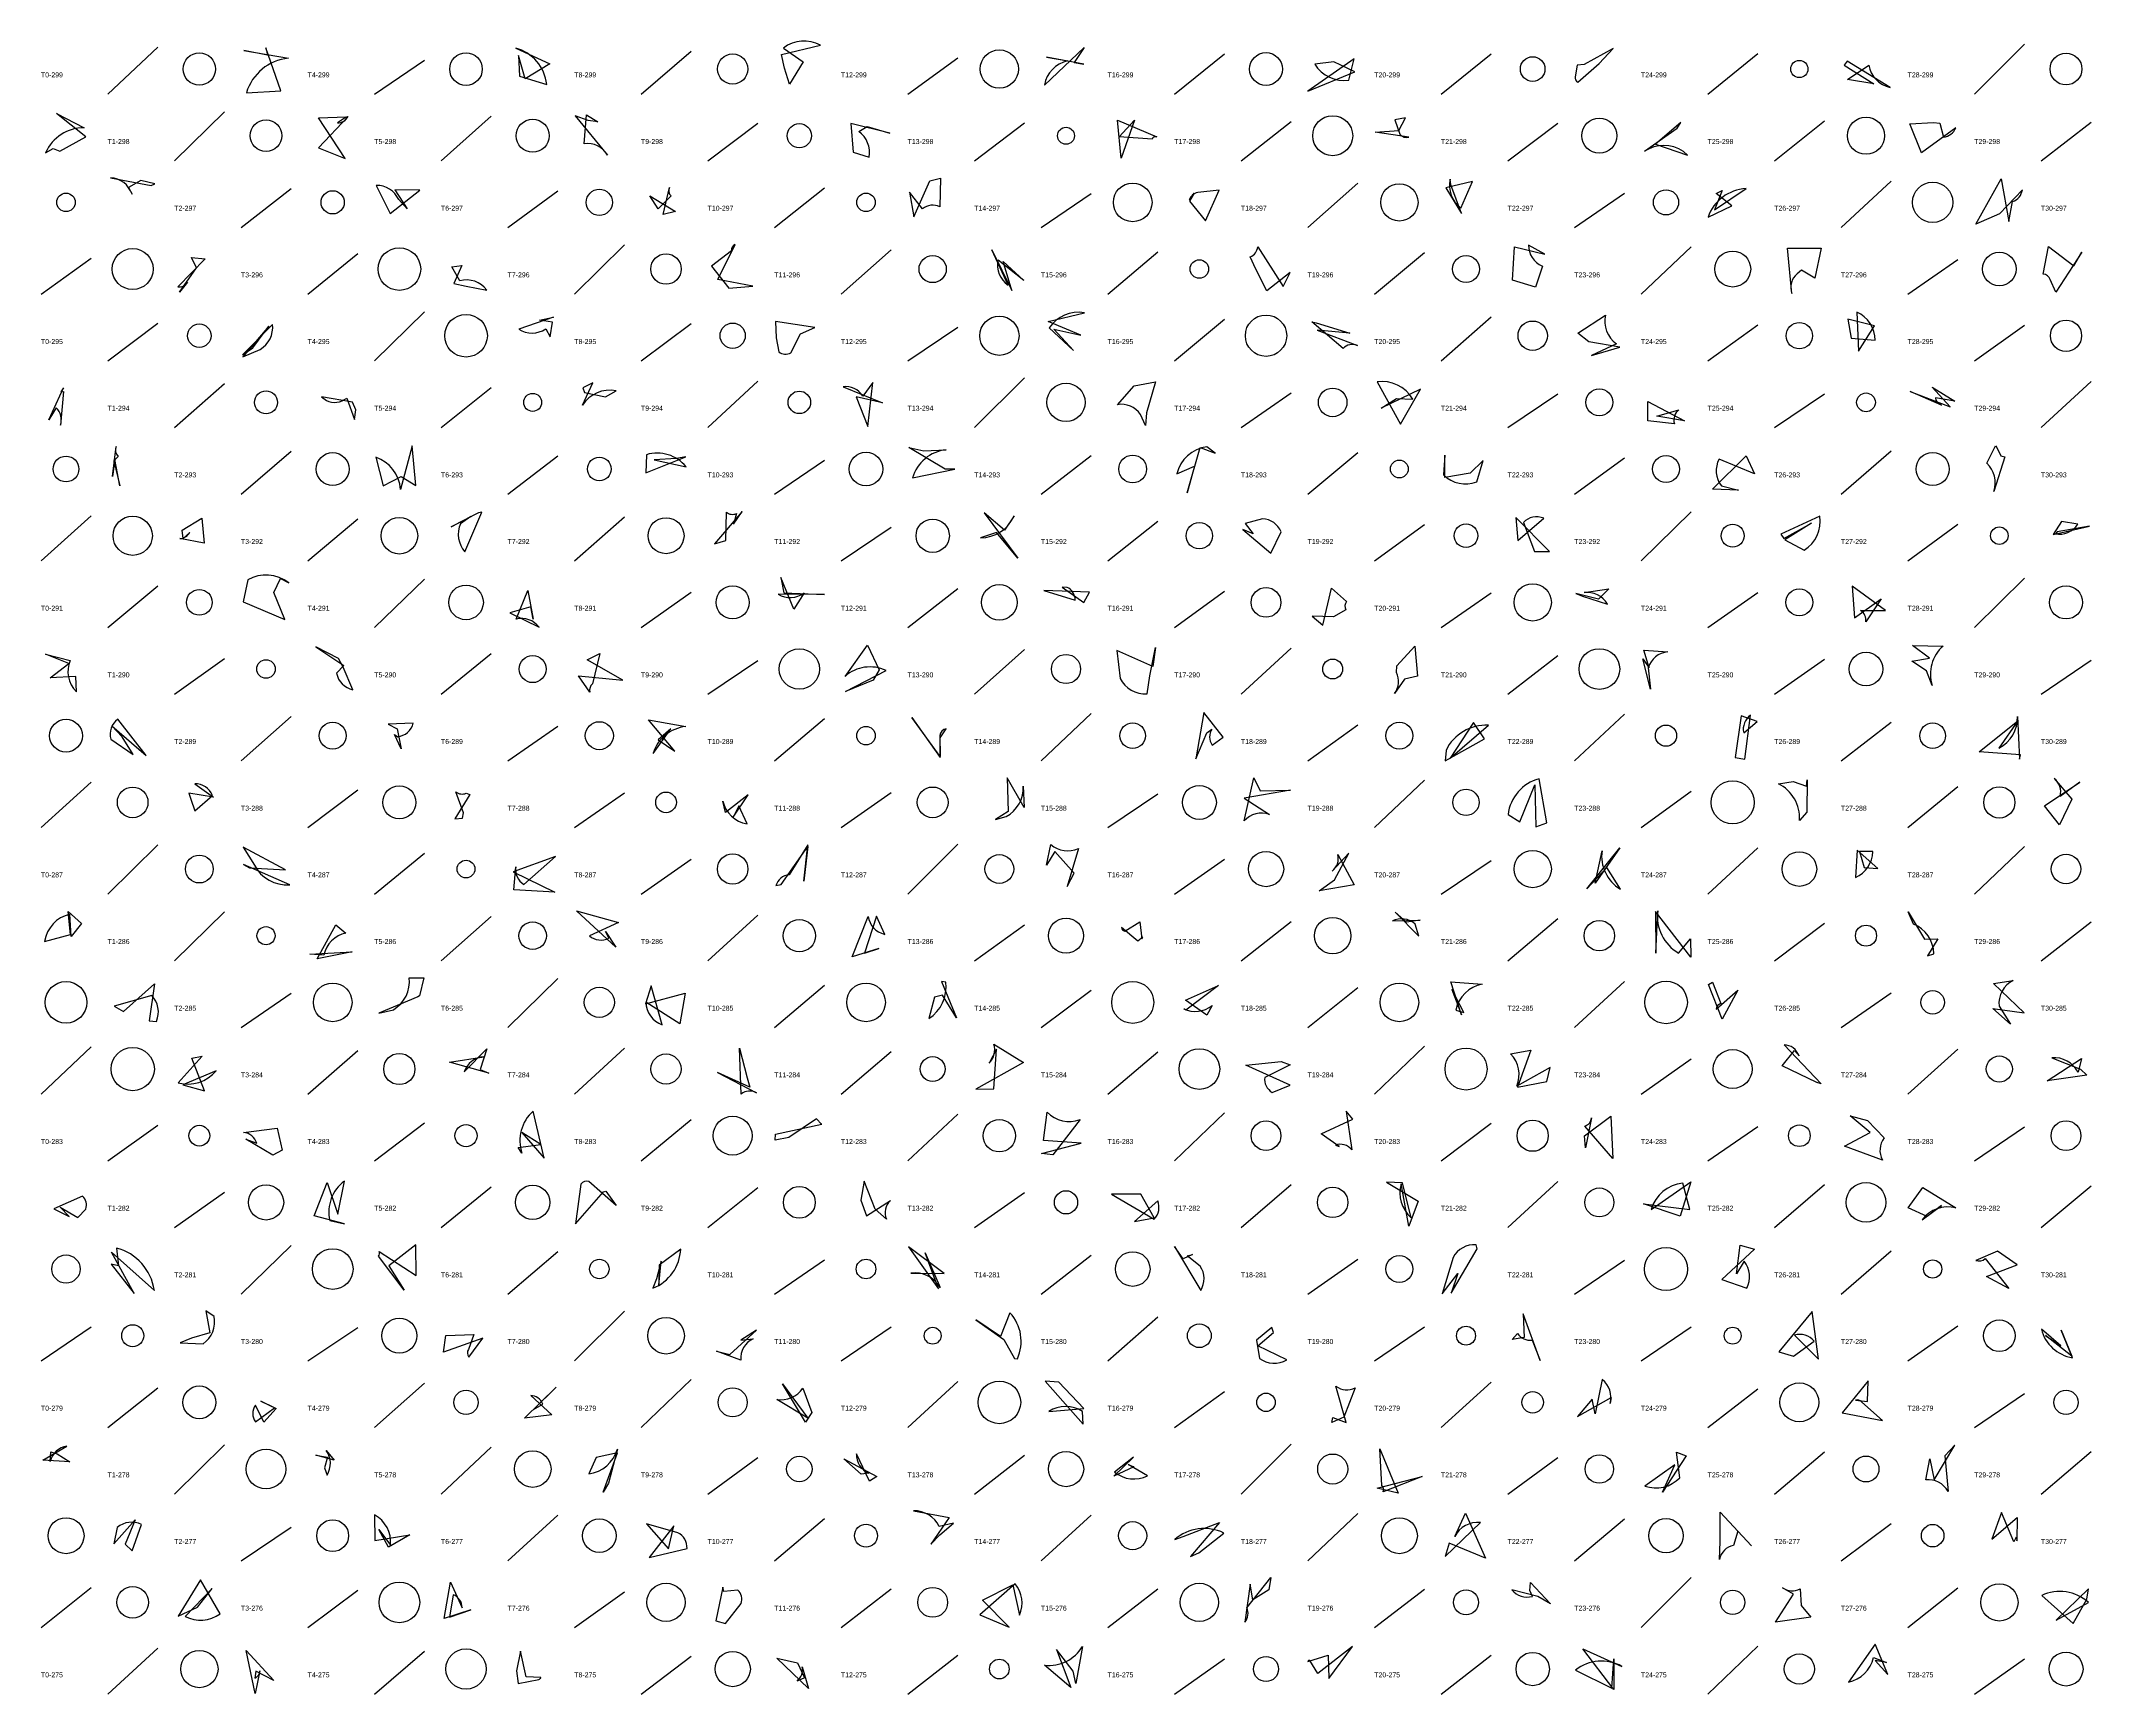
# Model space of a CAD drawing. Header units: millimetres. Extents: x -1 to 9990, y 0 to 15990.
# Drawn here: x 0 to 1230, y 11000 to 11992 of the extents above; entities that cross this region are included whole.
import ezdxf

# ---------------------------------------------------------------- set-up
doc = ezdxf.new("R2010")
doc.units = ezdxf.units.MM
doc.layers.add('TEXT', color=3, linetype='Continuous')
doc.layers.add('WALL', color=1, linetype='Continuous')

msp = doc.modelspace()

# ---------------------------------------------------------------- linework, layer by layer
for points in [[(135.8, 11983.4), (121.6, 11986.2), (148.4, 11981.5, 0.3), (123.2, 11960.8), (143.9, 11962), (134.9, 11987.7)], [(286.5, 11983.2), (287.1, 11970.8), (303.5, 11965.8, 0.3), (284.9, 11987.6), (305.3, 11978.2), (290.5, 11969.1)], [(446.1, 11975.5), (444.3, 11983.8), (467.6, 11989.3, 0.3), (445.5, 11987.6), (457.3, 11979.4), (449.1, 11966)], [(625.6, 11978), (603.3, 11982.1), (616, 11979.9, 0.3), (602, 11965.4), (625.9, 11988), (619.8, 11979)], [(788.2, 11973.4), (775.7, 11979.3), (764.2, 11978, 0.3), (784.7, 11968.4), (787.8, 11981.1), (760.1, 11961.8)], [(925.9, 11977.7), (921.7, 11977.4), (920.5, 11970.4, 0.3), (922, 11967.2), (934.9, 11978.4), (943.2, 11987.4)], [(1099.6, 11966.2), (1083.9, 11968.7), (1096.6, 11977.3, 0.3), (1109.4, 11964), (1083.7, 11979.7), (1081.9, 11977.3)], [(26.9, 11934.4), (9.2, 11948.3), (25.9, 11939.8, 0.3), (2.8, 11924.8), (7.2, 11927.3), (11.3, 11925.8)], [(166.5, 11945.8), (183.2, 11946.3), (177.8, 11942.7, 0.3), (184.3, 11946.6), (166.4, 11927.7), (182.5, 11921.4)], [(328.2, 11944.2), (320.4, 11947), (339.8, 11923.4, 0.3), (326, 11930.2), (327.2, 11947.5), (334.1, 11943.3)], [(648, 11921.5), (645.8, 11944.4), (669.4, 11934.4, 0.3), (666.6, 11933), (646.9, 11934.3), (656, 11944.4)], [(818.7, 11945.8), (812.2, 11944.6), (815.3, 11935.9, 0.3), (820.6, 11934.1), (800.5, 11937.2), (814.6, 11938.2)], [(485.9, 11942.3), (487.2, 11925.2), (496.8, 11922.2, 0.3), (490.6, 11937.5), (495.6, 11940.5), (509.3, 11936.5)], [(968.6, 11929.9), (987.8, 11923.4), (985.4, 11925.6, 0.3), (962.1, 11925.7), (981.6, 11939.6), (983.8, 11943)], [(1135.4, 11942.9), (1139.2, 11942.5), (1141.4, 11934.2, 0.3), (1148.8, 11939.8), (1128.3, 11924.7), (1121.2, 11942.1)], [(59.8, 11908.2), (52.4, 11904), (54.6, 11900, 0.3), (41.7, 11909.8), (66.1, 11905.2), (68.3, 11906.1)], [(533.2, 11907.9), (539.6, 11909.6), (539.3, 11892.3, 0.3), (528.9, 11891.1), (521, 11901.1), (523.7, 11886.4)], [(852.2, 11888.4), (845.9, 11905.6), (845.5, 11909, 0.3), (851.9, 11891.6), (858.8, 11907.6), (842.9, 11903.7)], [(1176, 11909.1), (1180.6, 11883.5), (1182.9, 11895.5, 0.3), (1188.8, 11902.6), (1175.1, 11888.1), (1160.9, 11881.9)], [(212.3, 11902.5), (219.6, 11891.2), (214.6, 11896.7, 0.3), (201.1, 11905.2), (209.5, 11888.4), (227.2, 11902.3)], [(380.7, 11889.6), (373.3, 11887.7), (377, 11904, 0.3), (378, 11898.9), (370.2, 11891.2), (365.3, 11899)], [(698.7, 11884), (706.8, 11902.3), (694, 11900.9, 0.3), (689.1, 11896.5), (691.9, 11900.5), (689.1, 11895.8)], [(1008.6, 11902.2), (1004.1, 11890.6), (1023, 11903.3, 0.3), (1000.2, 11886.2), (1014.4, 11892.9), (1005.1, 11900.3)], [(427.1, 11844.7), (406, 11848.8), (416.4, 11869.8, 0.3), (414.3, 11866), (402.3, 11856.7), (412.6, 11843.5)], [(90.2, 11861.9), (98.4, 11861.2), (82, 11844.3, 0.3), (87.9, 11847.1), (83, 11841.2), (93.2, 11855.8)], [(577.3, 11859.6), (589.7, 11848.2), (574.2, 11860.4, 0.3), (580.3, 11845.3), (570.4, 11866.5), (582.5, 11842.1)], [(735.5, 11841.9), (728.8, 11855), (725.5, 11862.3, 0.3), (730, 11868.3), (745.2, 11844.5), (749.4, 11853)], [(884, 11868.4), (902.2, 11864), (892.5, 11869.4, 0.3), (900.8, 11856.8), (896.7, 11844.1), (882.9, 11848.4)], [(1064.3, 11849.5), (1056.3, 11854.3), (1053.6, 11852.2, 0.3), (1050.5, 11840.4), (1047.9, 11867.6), (1068.1, 11867.6)], [(1224.4, 11865.2), (1208.9, 11841.1), (1205.5, 11848.7, 0.3), (1201.3, 11852), (1204.4, 11868.5), (1219.6, 11856.9)], [(247.6, 11846.3), (255.1, 11844.7), (267.5, 11842.4, 0.3), (251.3, 11848), (246.5, 11856.4), (252.4, 11857.1)], [(136.7, 11820.8), (121, 11802.4), (131.5, 11806.8, 0.3), (138.9, 11821.8), (120.8, 11803.6), (127, 11807.7)], [(299, 11824.3), (307.4, 11826.2), (286.6, 11818.9, 0.3), (302.8, 11819.1), (305.5, 11814.4), (306.8, 11823.2)], [(440.6, 11823.5), (441.1, 11813.7), (442.6, 11805.3, 0.3), (449.9, 11804.7), (455.7, 11816.2), (464.2, 11819.9)], [(623.8, 11815.3), (604.2, 11823.6), (626, 11828.7, 0.3), (605, 11819.7), (619.5, 11806.1), (607.6, 11819)], [(785.3, 11816.6), (765.7, 11818.4), (789.9, 11809.2, 0.3), (781.2, 11807.4), (762.5, 11823.3), (765.1, 11822.8)], [(928.6, 11811.3), (922, 11816.6), (938.6, 11827.4, 0.3), (945.3, 11810.2), (930.2, 11803.2), (947.2, 11808.2)], [(1084, 11825), (1086, 11813.6), (1100.5, 11812.3, 0.3), (1089.4, 11829.1), (1090.5, 11805.8), (1100.1, 11821)], [(11.8, 11781.3), (13.5, 11781.5), (11.6, 11761.4, 0.3), (9.2, 11771.8), (4.6, 11764.6), (13.4, 11783.7)], [(326, 11781), (338.7, 11778.4), (345, 11782, 0.3), (324.9, 11773.4), (331, 11786.7), (325, 11783.7)], [(496, 11760.6), (499, 11786.9), (493, 11778.8, 0.3), (481.2, 11784.4), (504.9, 11774.7), (489, 11778.4)], [(663.3, 11768.8), (662.6, 11761.1), (659.7, 11767.8, 0.3), (645.8, 11773.6), (655.9, 11785), (668.7, 11787.3)], [(804.1, 11771.5), (813.3, 11777.4), (823, 11777, 0.3), (801.6, 11787.4), (815.7, 11762), (827.6, 11782.9)], [(1134.7, 11784.1), (1148.2, 11775.7), (1136.6, 11777.8, 0.3), (1140.3, 11773.4), (1121.4, 11781.6), (1145.4, 11772.3)], [(186.8, 11775.1), (168.2, 11778.3), (171.2, 11776.2, 0.3), (183.5, 11777.6), (188, 11764.7), (188.9, 11770.6)], [(986.1, 11764), (969.4, 11766.7), (982.7, 11770.6, 0.3), (980, 11762.2), (964.1, 11764), (964.1, 11775.5)], [(44.3, 11740.7), (42.9, 11730.6), (45, 11748.5, 0.3), (46.3, 11742.6), (43.6, 11740), (47.2, 11724.9)], [(224.8, 11725.1), (222.7, 11749), (215.7, 11722.8, 0.3), (200.8, 11742.1), (205.3, 11725), (216.1, 11730.5)], [(520.7, 11748), (529.7, 11745.9), (543, 11746.6, 0.3), (522.9, 11729.7), (548.3, 11734.9), (542.4, 11735)], [(695.4, 11747.9), (704.5, 11744.5), (699.4, 11748.4, 0.3), (681.4, 11732.1), (692.1, 11736.7), (687.7, 11720.7)], [(1175.9, 11743), (1178.2, 11742.3), (1171.6, 11721.6, 0.3), (1167.4, 11738.5), (1172.7, 11748.9), (1173.5, 11747.9)], [(381.2, 11741.4), (367.9, 11740.5), (387.1, 11736.4, 0.3), (363.3, 11743.6), (362.8, 11732.8), (386.9, 11742.3)], [(842.3, 11729.9), (842.2, 11743.4), (841.5, 11731.6, 0.3), (861.4, 11727.3), (865.2, 11740.1), (857.5, 11732.5)], [(1023.1, 11743), (1028.1, 11732.1), (1006.9, 11741, 0.3), (1008.2, 11724.9), (1018.4, 11722.3), (1002.9, 11722.9)], [(96.4, 11705.5), (97.9, 11690.5), (83.2, 11693.3, 0.3), (89.2, 11697), (85.2, 11693.3), (84.6, 11698.4)], [(246.1, 11700.3), (257.9, 11706.6), (251.7, 11702.2, 0.3), (254.4, 11685.4), (264.5, 11709.2), (262.5, 11708.7)], [(404.1, 11690.1), (410.9, 11692.1), (411.2, 11709.2, 0.3), (417.3, 11708.3), (415.4, 11701.9), (420.6, 11709.5)], [(586, 11681.5), (573.2, 11696.9), (563.6, 11693.8, 0.3), (583.9, 11706.9), (578, 11698.3), (565.8, 11708.8)], [(721.1, 11698.7), (737.9, 11684.5), (744, 11697.3, 0.3), (732.9, 11705.1), (722.4, 11702.4), (727.2, 11696.2)], [(884.9, 11706), (886, 11692.2), (901.6, 11705.5, 0.3), (889.4, 11703), (896, 11685.6), (905, 11685.6)], [(1062.2, 11702.6), (1046.3, 11692.5), (1057.9, 11686.3, 0.3), (1067.3, 11706.8), (1043.9, 11696), (1045.6, 11693.3)], [(1229.1, 11700.8), (1209.7, 11697.4), (1208.6, 11696.1, 0.3), (1222, 11701.9), (1212.3, 11703.6), (1207.2, 11695.7)], [(139.6, 11661), (143.7, 11669.4), (148.6, 11666.7, 0.3), (124, 11668.5), (121.3, 11655.4), (146.2, 11644.8)], [(293.9, 11652.4), (281.2, 11648.8), (298.8, 11640.1, 0.3), (285.2, 11645), (292, 11662.2), (295.2, 11645)], [(445.6, 11660.8), (470, 11659.7), (442.2, 11659.9, 0.3), (457.9, 11660.7), (451.6, 11650.9), (443.9, 11670)], [(629.1, 11661.2), (601.6, 11662.1), (620.5, 11656.4, 0.3), (615.6, 11664), (612.7, 11664.2), (625.7, 11654.9)], [(769, 11641.4), (774.2, 11663.6), (783.3, 11655.5, 0.3), (782.9, 11650.5), (775.5, 11646.4), (762.6, 11646.7)], [(920.9, 11660.3), (924.9, 11658.8), (939.9, 11653.9, 0.3), (925.8, 11660.9), (940.7, 11663.1), (934.5, 11656.9)], [(1088.1, 11645.8), (1104, 11657.2), (1094.9, 11643.3, 0.3), (1091.7, 11650.1), (1106.7, 11650.2), (1086.6, 11664.7)], [(16.6, 11618.3), (2.7, 11623.9), (17.4, 11620.2, 0.3), (21.2, 11601.4), (20.8, 11610.5), (5.4, 11609.7)], [(164.8, 11628.3), (181.7, 11617.1), (177.3, 11612.5, 0.3), (187.1, 11602.6), (181.3, 11616.1), (178.5, 11621.3)], [(327.7, 11620.6), (335.2, 11624.4), (330.9, 11606.2, 0.3), (329.4, 11601.2), (322.4, 11611), (349.1, 11608.4)], [(499.3, 11608.4), (482.6, 11601.6), (507, 11614.1, 0.3), (482.4, 11610.6), (495.8, 11629.4), (502.8, 11614.5)], [(667, 11616.6), (645.4, 11626.1), (647.4, 11609.4, 0.3), (663.7, 11600.2), (665.3, 11610.9), (668.7, 11627.9)], [(825.9, 11610.7), (818, 11608.9), (812.1, 11600.4, 0.3), (813.2, 11612.9), (813.5, 11616.9), (824.3, 11628.8)], [(964.8, 11615.8), (961.6, 11626.4), (976, 11625.3, 0.3), (964.3, 11615.8), (965.6, 11603), (961, 11621.1)], [(1133.1, 11621.6), (1122.9, 11629.1), (1141.3, 11628.8, 0.3), (1134.7, 11605.2), (1131.3, 11613.9), (1122.5, 11619.7)], [(692.8, 11561.1), (699.5, 11576.8), (702.5, 11579, 0.3), (702.7, 11569.4), (709.2, 11574.1), (697.6, 11589)], [(1016.4, 11562), (1022.2, 11560.9), (1025.7, 11587.3, 0.3), (1021.6, 11576.7), (1029.6, 11583.5), (1020, 11586.9)], [(42.4, 11581), (63, 11563.2), (46, 11584.9, 0.3), (41.8, 11572.9), (55.2, 11563.7), (48.7, 11574.4)], [(216, 11567.2), (212, 11575.7), (214, 11574.3, 0.3), (223.4, 11582.5), (208.2, 11581.9), (213.7, 11579.1)], [(380.2, 11565.8), (364.5, 11584.6), (386.8, 11580.5, 0.3), (367.3, 11564.4), (377.8, 11579.1), (370.3, 11572.5)], [(539.5, 11562), (539.4, 11573.7), (543.1, 11579.2, 0.3), (539.2, 11575.2), (539.4, 11562.5), (522.4, 11585.9)], [(859.4, 11583), (845.4, 11561.5), (868.4, 11581.3, 0.3), (843, 11566.2), (842.5, 11560), (866.1, 11573.2)], [(1162.8, 11565.3), (1186.1, 11584), (1174.7, 11567.6, 0.3), (1185.8, 11586.5), (1187.1, 11560.9), (1187.6, 11563.6)], [(580.3, 11529.6), (572.6, 11524.8), (579, 11526.5, 0.3), (589.3, 11544.8), (589.8, 11532), (579.7, 11549.8)], [(89.9, 11537), (92.2, 11530), (102.8, 11539.2, 0.3), (92.3, 11546.2), (103.5, 11538.2), (88.7, 11540.5)], [(252.9, 11525.5), (253.4, 11528.7), (248.9, 11541.4, 0.3), (255, 11540.5), (257.3, 11539.8), (248.2, 11525.2)], [(424.3, 11539.6), (410.6, 11529), (409, 11535.8, 0.3), (423.6, 11522.1), (418.6, 11533), (415.2, 11526.2)], [(749.7, 11542.4), (721.8, 11537.6), (737.1, 11527.8, 0.3), (721.9, 11523.9), (727.6, 11549.7), (731.5, 11541.9)], [(896.9, 11520.4), (903.5, 11522.7), (898.8, 11549.2, 0.3), (880.2, 11527.7), (887.2, 11523.4), (896.2, 11545.6)], [(1059.7, 11548.6), (1059.4, 11529.2), (1055.1, 11524.2, 0.3), (1042.4, 11546.2), (1051.2, 11547.6), (1059.2, 11544.8)], [(1202, 11532.9), (1223.3, 11547.1), (1211.5, 11538.6, 0.3), (1207.9, 11549.4), (1218.5, 11537), (1211, 11521.5)], [(146.7, 11494.6), (121.2, 11508.1), (128, 11497.4, 0.3), (149.2, 11485.6), (121.5, 11497.7), (125, 11495.8)], [(308.2, 11481.2), (283.6, 11482.6), (284.9, 11496.3, 0.3), (289.7, 11485.8), (308.6, 11502.6), (283.3, 11493.4)], [(457.6, 11487.8), (460, 11509.6), (448.8, 11491.5, 0.3), (440.9, 11485.1), (444, 11485.7), (460.1, 11508.5)], [(608.2, 11505.6), (603.2, 11497.3), (605.9, 11509.7, 0.3), (622.4, 11507.4), (615.7, 11484.5), (619.8, 11492.5)], [(776, 11488.5), (784.7, 11504.6), (774.6, 11493.7, 0.3), (778.1, 11503.7), (787.8, 11485.5), (766.9, 11482)], [(947.2, 11507.8), (932.5, 11486.5), (936.6, 11506, 0.3), (947.6, 11483), (939.5, 11496), (927.5, 11483.1)], [(1102, 11495.4), (1089.7, 11506.3), (1088.6, 11490, 0.3), (1099.1, 11505.5), (1091, 11505.5), (1093.8, 11496)], [(24.2, 11462.4), (18.1, 11454.6), (17.3, 11467.9, 0.3), (2.1, 11451.6), (17.6, 11455.7), (16.3, 11469.5)], [(321.3, 11469.9), (346.4, 11462.9), (329.1, 11454.9, 0.3), (340.7, 11453.5), (338.7, 11457.6), (344.9, 11448.1)], [(502.6, 11447.4), (486.6, 11442.3), (496.2, 11466.6, 0.3), (506.2, 11455.8), (501.2, 11466.8), (494.1, 11444.6)], [(812.4, 11469.2), (826.6, 11454.8), (824.5, 11462, 0.3), (810.8, 11463.9), (827.4, 11464.3), (819.2, 11463.2)], [(968.7, 11469.6), (968.8, 11444.5), (970, 11469.9, 0.3), (982.5, 11444.6), (989.6, 11453.1), (989.9, 11442.2)], [(1138.1, 11453.2), (1131.8, 11443), (1135.7, 11444.1, 0.3), (1123.4, 11462), (1120.2, 11469.3), (1130.1, 11452.9)], [(165.7, 11441.1), (176.8, 11461.5), (182.9, 11456.6, 0.3), (169.8, 11443.4), (161.3, 11444), (186.6, 11445.4)], [(661, 11454.1), (658, 11451.8), (648.2, 11460, 0.3), (650.3, 11457.7), (659.3, 11463.4), (660.5, 11453.2)], [(226.1, 11418.4), (202.6, 11408.6), (211.4, 11410.6, 0.3), (220.9, 11429.7), (229.7, 11429.7), (227, 11419)], [(540.8, 11419.3), (536.1, 11418.2), (532.6, 11405.3, 0.3), (542.8, 11427.1), (540.2, 11427.6), (549.3, 11405.7)], [(852.3, 11407.6), (845.9, 11427.3), (864.6, 11426, 0.3), (848.9, 11410.4), (853.6, 11408.9), (846.4, 11422.7)], [(1000.4, 11425.7), (1002.8, 11427.2), (1007.9, 11414.3, 0.3), (1005.1, 11410.9), (1018.1, 11422.3), (1008.6, 11404.9)], [(1189.8, 11408.8), (1171.5, 11426.3), (1183.3, 11428.2, 0.3), (1174.8, 11412.7), (1181.6, 11402), (1171.1, 11411.3)], [(68.1, 11426.1), (64.9, 11403.9), (69.3, 11403.6, 0.3), (66.4, 11419.2), (43.8, 11412.8), (49.5, 11409.5)], [(386.5, 11420.6), (383.3, 11402.1), (362.8, 11415.2, 0.3), (372.7, 11401.5), (366.1, 11425), (362.6, 11414.1)], [(706.4, 11425.2), (686.9, 11410.3), (685.6, 11411.2, 0.3), (702.7, 11413.2), (699.5, 11407.3), (686.6, 11416.3)], [(571.6, 11363.2), (573.2, 11387), (568.8, 11378.5, 0.3), (571.6, 11390), (589.4, 11379), (560.8, 11363)], [(90.4, 11381.5), (96.7, 11382.8), (82.3, 11366.8, 0.3), (105, 11374), (85.1, 11365.5), (98.1, 11362)], [(268.6, 11372.6), (245, 11379.1), (265.6, 11382.3, 0.3), (253.9, 11373.3), (267.4, 11387.1), (263.4, 11374.8)], [(425.3, 11364.1), (405.9, 11372.9), (429.2, 11360.8, 0.3), (420.1, 11360), (419.1, 11387.5), (423.7, 11369.7)], [(744.1, 11379.6), (749.4, 11377.6), (734.2, 11370, 0.3), (738.7, 11361), (749.5, 11365.3), (722.8, 11377.4)], [(903.5, 11367.5), (905.4, 11375.9), (885.5, 11364.7, 0.3), (881.7, 11384.2), (893.9, 11386.3), (885.9, 11364.1)], [(1044.7, 11377), (1052, 11386.2), (1054.8, 11383, 0.3), (1045.9, 11389.6), (1068.1, 11366.2), (1065.5, 11366.9)], [(1203.6, 11368), (1224.3, 11381.4), (1222.2, 11373.1, 0.3), (1206.5, 11381.8), (1223.6, 11374.9), (1227.5, 11371.3)], [(288.4, 11337), (301.9, 11321.6), (295.3, 11349.8, 0.3), (288.5, 11324.5), (286.3, 11328), (299.9, 11329.7)], [(440.4, 11332.3), (440.6, 11336), (468.4, 11342, 0.3), (468.4, 11341.9), (465.3, 11345.2), (448.6, 11334)], [(624.1, 11330.6), (601.4, 11332.2), (603.7, 11349.1, 0.3), (623.4, 11344.7), (607, 11323.6), (600.2, 11324.3)], [(787, 11344.9), (783, 11349.7), (786.5, 11326.6, 0.3), (776.6, 11329.4), (778.9, 11328.6), (768, 11336.2)], [(941.8, 11346.7), (943, 11321.3), (926.2, 11340.7, 0.3), (930.3, 11345.7), (926.6, 11327.7), (926, 11334.9)], [(1085.4, 11347), (1095.8, 11344.1), (1105.9, 11333.7, 0.3), (1104.9, 11320.4), (1082.1, 11328.8), (1097.5, 11336.9)], [(139.1, 11323.3), (122.9, 11332.9), (129.4, 11330.5, 0.3), (121.6, 11337), (141.7, 11339.5), (144.6, 11326.4)], [(171.6, 11306.9), (178, 11288), (182.1, 11307.8, 0.3), (173.3, 11284.1), (182.1, 11282.1), (163.8, 11286.9)], [(338.8, 11301.8), (345, 11293.2), (328.7, 11307.6, 0.3), (323.9, 11306), (320.6, 11282.1), (337.4, 11301.4)], [(491.8, 11296.3), (495.3, 11287), (509.6, 11296.1, 0.3), (507.2, 11284.9), (500.4, 11290.9), (493.9, 11307.8)], [(826.3, 11295.8), (820.6, 11280.7), (816.1, 11306.1, 0.3), (822.2, 11285.8), (816.8, 11306.7), (807.3, 11307.1)], [(961.4, 11294.2), (989.2, 11290.8), (985, 11306.5, 0.3), (966, 11290.7), (989.9, 11307.3), (983.5, 11286.7)], [(1120.3, 11291.7), (1129.1, 11303.9), (1148.9, 11291.7, 0.3), (1128.6, 11284.5), (1140.3, 11293.2), (1131.7, 11286.5)], [(11.4, 11292.1), (22, 11286), (26.9, 11291, 0.3), (24.9, 11298.7), (7.7, 11291.1), (16.8, 11286.5)], [(659.9, 11299.9), (642.2, 11300), (667.9, 11284.9, 0.3), (670, 11295.9), (656, 11283.6), (667.9, 11285.8)], [(55.9, 11240.3), (42.3, 11265.1), (68, 11242.2, 0.3), (45.3, 11267.6), (46.5, 11256.9), (42, 11257.9)], [(208.7, 11257), (217.9, 11242.3), (202.4, 11262.7, 0.3), (202.9, 11265.6), (225, 11251.1), (224.9, 11269.5)], [(372.1, 11259.8), (369.2, 11249.1), (367.1, 11243.5, 0.3), (383.8, 11267), (370.9, 11257.4), (370.7, 11245.3)], [(538.4, 11243.2), (530.5, 11264.8), (539.4, 11244, 0.3), (521.8, 11252.6), (541.8, 11252.3), (520.5, 11268.4)], [(685.3, 11261.2), (680.1, 11268.5), (695.8, 11242.1, 0.3), (695.5, 11256.7), (687.6, 11262.9), (690.8, 11263.7)], [(846.1, 11240.5), (861.6, 11267.2), (861.1, 11269.5, 0.3), (847.2, 11261.9), (840.6, 11240.2), (850.1, 11252.4)], [(1028, 11266.9), (1008.5, 11248.7), (1023.4, 11243.5, 0.3), (1021.8, 11259.7), (1017.3, 11252.2), (1019.5, 11269.4)], [(1185.6, 11257.5), (1173.9, 11265.7), (1160.9, 11260.2, 0.3), (1166.5, 11261.3), (1180.7, 11243.4), (1167.3, 11250.6)], [(90.2, 11213.5), (83.4, 11210.8), (97.3, 11210.1, 0.3), (103.8, 11226.6), (98.8, 11230), (101.3, 11216.7)], [(429.2, 11218.3), (419.9, 11212.4), (427.2, 11213.2, 0.3), (419.8, 11200.4), (405.2, 11205.8), (413.2, 11203.7)], [(577.6, 11212.7), (584, 11201.4), (585.8, 11201.1, 0.3), (581.4, 11228.8), (575.7, 11214.6), (560.9, 11224.5)], [(738.4, 11219.9), (729.3, 11212.3), (731, 11201.4, 0.3), (747.5, 11200.5), (730.1, 11208.9), (739.5, 11216.9)], [(889.9, 11213.9), (882.6, 11212.7), (885.9, 11216.4, 0.3), (894.6, 11212.4), (899.5, 11200.1), (889.2, 11228.1)], [(1042.6, 11205.3), (1051.5, 11202.7), (1063.9, 11211.7, 0.3), (1052, 11215.3), (1066.5, 11200.9), (1062.7, 11229.5)], [(1202.6, 11215.1), (1211.9, 11208.9), (1200.2, 11218.9, 0.3), (1218.9, 11201.8), (1212, 11218.3), (1218.5, 11202.8)], [(242.9, 11215.1), (259.7, 11215.8), (256.4, 11206.8, 0.3), (256.7, 11202.2), (265.1, 11213.5), (241.5, 11205.1)], [(309.1, 11184.2), (295.5, 11170.8), (301, 11174, 0.3), (293.8, 11179.1), (306.4, 11167.6), (290.1, 11165.6)], [(444.8, 11186.2), (460.1, 11165.6), (441.4, 11176.8, 0.3), (457.2, 11183.6), (462.4, 11169), (458.7, 11163.1)], [(602.5, 11187.7), (625.2, 11161.9), (624.9, 11169.5, 0.3), (604.7, 11169.5), (625.6, 11171.3), (610.7, 11187.2)], [(775, 11166), (783.1, 11163), (776.9, 11184.7, 0.3), (788.5, 11183.8), (781.7, 11166.2), (774.4, 11162.9)], [(921.8, 11166.5), (942.1, 11178), (941.5, 11174.4, 0.3), (936.7, 11188.7), (932.5, 11168.1), (930.7, 11176.9)], [(1080.6, 11168.8), (1104.9, 11164.2), (1092.4, 11175.2, 0.3), (1088.6, 11176.4), (1095.9, 11175.6), (1096.2, 11187.9)], [(141.1, 11171.4), (133.6, 11163.2), (128.6, 11173.3, 0.3), (128.6, 11163.3), (140, 11171.8), (131.9, 11175.8)], [(17.2, 11139.4), (1, 11140.3), (15.4, 11148.7, 0.3), (5.6, 11139.6), (5.8, 11145.4), (9.6, 11144.2)], [(171.9, 11142.2), (170, 11135.8), (171.6, 11131.3, 0.3), (171.2, 11146.1), (175.8, 11140.3), (164.9, 11143.3)], [(345.8, 11144.7), (333.1, 11141.9), (328.6, 11132.1, 0.3), (345.8, 11146.9), (340.5, 11126.5), (337.2, 11121.1)], [(501.4, 11130.6), (497, 11127.8), (489.2, 11144.1, 0.3), (496.6, 11132.5), (492, 11131.9), (481.6, 11141.1)], [(801.7, 11123.5), (828.6, 11130.5), (805.2, 11121.4, 0.3), (804.6, 11125.2), (803.3, 11147.1), (814.2, 11120.6)], [(972.8, 11121.2), (980.2, 11137.5), (962.2, 11124.8, 0.3), (983.3, 11129.8), (981.2, 11145.1), (987, 11142.9)], [(1148.3, 11149.4), (1142.2, 11142.9), (1144.2, 11121.6, 0.3), (1130.8, 11128.5), (1133.3, 11141.1), (1135.9, 11128.6)], [(643.6, 11130.7), (655.4, 11142.1), (644.1, 11133.2, 0.3), (663.9, 11131), (652.2, 11137.7), (655.6, 11136.3)], [(208.4, 11088.1), (202.7, 11098.8), (209.7, 11089.4, 0.3), (200.1, 11107.5), (200.2, 11092.2), (221.3, 11095.5)], [(539.3, 11095.6), (547.5, 11102.6), (538.9, 11100.5, 0.3), (523.5, 11109.9), (544.8, 11106), (533.8, 11089.9)], [(844.9, 11090.6), (842.4, 11082.5), (863.6, 11102.9, 0.3), (848.2, 11094.6), (854.7, 11108.6), (866.6, 11081.5)], [(1026.2, 11088.9), (1018.1, 11097.7), (1015.5, 11089.2, 0.3), (1007.1, 11080.7), (1007.5, 11091.6), (1007.5, 11109.2)], [(1170.4, 11092.9), (1185.6, 11106), (1185.5, 11091.9, 0.3), (1185, 11094.2), (1183.6, 11091.3), (1176.2, 11108.9)], [(50.4, 11089.9), (54.7, 11085.9), (60.3, 11101.7, 0.3), (45.7, 11099.9), (43.7, 11090.1), (56.4, 11104.6)], [(379.7, 11101), (364.9, 11081.9), (387.6, 11087.3, 0.3), (382.1, 11096.8), (363.2, 11102.1), (376.4, 11087.2)], [(689.7, 11082.5), (694.6, 11084.8), (709.7, 11096.6, 0.3), (680.2, 11092.7), (685.2, 11094.5), (707, 11102.9)], [(93.9, 11052.1), (102.7, 11063.4), (86.5, 11046.6, 0.3), (107.4, 11048.2), (95.7, 11068.5), (82.3, 11046.7)], [(241.8, 11045.3), (245.7, 11067.2), (252.7, 11051.8, 0.3), (247.3, 11059.6), (245, 11046.2), (257.9, 11050.6)], [(404.8, 11043.9), (410.6, 11042.4), (420, 11054.3, 0.3), (418.1, 11062.4), (409.6, 11061.6), (409.1, 11064.1)], [(564.9, 11056.4), (583, 11065.6), (587, 11047.4, 0.3), (584.4, 11066.1), (563.3, 11047.5), (580.9, 11040.1)], [(727, 11056.5), (725.5, 11065.9), (722.3, 11043.1, 0.3), (723.4, 11051.8), (737.9, 11069.9), (736.7, 11062.6)], [(905.7, 11054.1), (898.1, 11058.6), (882.5, 11062.5, 0.3), (894.8, 11058.6), (893.3, 11062.2), (893.7, 11066.9)], [(1040.6, 11043.1), (1051.5, 11060), (1044.9, 11063.8, 0.3), (1055.4, 11063.2), (1056.1, 11053.2), (1061.8, 11046.2)], [(1228.5, 11063.1), (1209, 11044.3), (1228.4, 11055, 0.3), (1200.4, 11059.1), (1219.3, 11042.3), (1227.5, 11056.9)], [(139.6, 11008.1), (128.8, 11013.7), (128.2, 11009.6, 0.3), (131.3, 11014), (128.5, 11000.3), (123.1, 11026.2)], [(285.2, 11014), (286.2, 11006.4), (298.7, 11008.8, 0.3), (300, 11010), (291.1, 11010.3), (287.7, 11025.8)], [(453.9, 11018.8), (458, 11009.8), (453.6, 11007.8, 0.3), (456.7, 11016.4), (460.4, 11003.3), (441.4, 11021.6)], [(609.3, 11026.7), (617.8, 11004), (602.1, 11017.3, 0.3), (624.9, 11028.6), (620.9, 11006.3), (619.3, 11013.7)], [(786.9, 11028.5), (766, 11012.4), (761.2, 11020.1, 0.3), (760.1, 11019.6), (772.3, 11023.3), (772.6, 11009.4)], [(943.6, 11002.8), (925, 11027.1), (948.5, 11016.6, 0.3), (920.8, 11014.4), (942.5, 11003.6), (943.7, 11021.1)], [(1108, 11011.7), (1100.5, 11030), (1084.4, 11007.2, 0.3), (1099.5, 11021.9), (1107.3, 11019), (1100.5, 11020.2)]]:
    msp.add_lwpolyline(points, format="xyb", close=True)
for centre, radius in [((95, 11975), 9.68), ((255, 11975), 9.79), ((415, 11975), 9.06), ((575, 11975), 11.5), ((735, 11975), 9.85), ((895, 11975), 7.38), ((1215, 11975), 9.57), ((1055, 11975), 5.17), ((135, 11935), 9.48), ((295, 11935), 9.91), ((775, 11935), 12), ((935, 11935), 10.5), ((1095, 11935), 11.1), ((455, 11935), 7.24), ((615, 11935), 5.09), ((655, 11895), 11.6), ((1135, 11895), 12.1), ((15, 11895), 5.56), ((175, 11895), 6.97), ((335, 11895), 7.89), ((495, 11895), 5.56), ((815, 11895), 11.2), ((975, 11895), 7.56), ((55, 11855), 12.3), ((215, 11855), 12.8), ((375, 11855), 9.16), ((535, 11855), 8.18), ((695, 11855), 5.57), ((855, 11855), 8.1), ((1015, 11855), 10.8), ((1175, 11855), 10.1), ((95, 11815), 7.03), ((255, 11815), 12.8), ((415, 11815), 7.59), ((575, 11815), 11.8), ((735, 11815), 12.4), ((895, 11815), 8.8), ((1055, 11815), 7.92), ((1215, 11815), 9.39), ((615, 11775), 11.5), ((775, 11775), 8.59), ((135, 11775), 6.9), ((295, 11775), 5.39), ((455, 11775), 6.75), ((935, 11775), 8.08), ((1095, 11775), 5.63), ((15, 11735), 7.74), ((175, 11735), 9.88), ((335, 11735), 7.11), ((495, 11735), 10.1), ((655, 11735), 8.27), ((815, 11735), 5.33), ((975, 11735), 8.07), ((1135, 11735), 9.94), ((55, 11695), 11.8), ((215, 11695), 11), ((375, 11695), 10.8), ((535, 11695), 10), ((695, 11695), 7.94), ((855, 11695), 7.08), ((1015, 11695), 6.91), ((1175, 11695), 5.23), ((95, 11655), 7.72), ((255, 11655), 10.4), ((415, 11655), 9.94), ((575, 11655), 10.7), ((735, 11655), 8.92), ((895, 11655), 11.2), ((1055, 11655), 8.09), ((1215, 11655), 9.97), ((455, 11615), 12.1), ((615, 11615), 8.75), ((935, 11615), 12.2), ((1095, 11615), 10.1), ((135, 11615), 5.58), ((295, 11615), 8.16), ((775, 11615), 5.96), ((15, 11575), 9.87), ((175, 11575), 8.14), ((335, 11575), 8.41), ((495, 11575), 5.58), ((655, 11575), 7.66), ((815, 11575), 8.1), ((975, 11575), 6.35), ((1135, 11575), 7.7), ((55, 11535), 9.19), ((215, 11535), 9.95), ((375, 11535), 6.2), ((535, 11535), 9.21), ((695, 11535), 10.2), ((855, 11535), 7.87), ((1015, 11535), 12.9), ((1175, 11535), 9.39), ((95, 11495), 8.37), ((415, 11495), 9.14), ((575, 11495), 8.66), ((735, 11495), 10.6), ((895, 11495), 11.2), ((1055, 11495), 10.4), ((1215, 11495), 8.86), ((255, 11495), 5.31), ((455, 11455), 9.74), ((615, 11455), 10.5), ((775, 11455), 10.9), ((935, 11455), 9.14), ((135, 11455), 5.42), ((295, 11455), 8.23), ((1095, 11455), 6.31), ((15, 11415), 12.5), ((655, 11415), 12.6), ((975, 11415), 12.8), ((175, 11415), 11.6), ((335, 11415), 9.05), ((495, 11415), 11.6), ((815, 11415), 11.6), ((1135, 11415), 7.03), ((55, 11375), 13), ((215, 11375), 9.38), ((375, 11375), 9.01), ((535, 11375), 7.47), ((695, 11375), 12.2), ((855, 11375), 12.6), ((1015, 11375), 11.7), ((1175, 11375), 7.81), ((95, 11335), 6.22), ((255, 11335), 6.63), ((415, 11335), 11.7), ((575, 11335), 9.76), ((735, 11335), 8.91), ((895, 11335), 9.39), ((1055, 11335), 6.52), ((1215, 11335), 8.94), ((135, 11295), 10.6), ((295, 11295), 10.3), ((455, 11295), 9.57), ((775, 11295), 9.16), ((1095, 11295), 11.9), ((615, 11295), 6.96), ((935, 11295), 8.69), ((175, 11255), 12.2), ((975, 11255), 12.9), ((15, 11255), 8.47), ((335, 11255), 5.83), ((495, 11255), 5.91), ((655, 11255), 10.4), ((815, 11255), 8.1), ((1135, 11255), 5.45), ((55, 11215), 6.6), ((215, 11215), 10.5), ((375, 11215), 11), ((535, 11215), 5.07), ((695, 11215), 7.15), ((855, 11215), 5.68), ((1015, 11215), 5.09), ((1175, 11215), 9.55), ((95, 11175), 9.85), ((255, 11175), 7.27), ((415, 11175), 8.71), ((575, 11175), 12.8), ((895, 11175), 6.46), ((1055, 11175), 11.7), ((1215, 11175), 7.3), ((735, 11175), 5.53), ((135, 11135), 11.9), ((295, 11135), 11), ((615, 11135), 10.6), ((775, 11135), 9), ((455, 11135), 7.62), ((935, 11135), 8.53), ((1095, 11135), 7.77), ((15, 11095), 10.8), ((175, 11095), 9.57), ((335, 11095), 10.1), ((495, 11095), 6.91), ((655, 11095), 8.44), ((815, 11095), 10.8), ((975, 11095), 10.3), ((1135, 11095), 6.74), ((55, 11055), 9.45), ((215, 11055), 12.2), ((375, 11055), 11.5), ((535, 11055), 8.95), ((695, 11055), 11.5), ((855, 11055), 7.5), ((1015, 11055), 7.33), ((1175, 11055), 11.2), ((95, 11015), 11.2), ((255, 11015), 12.1), ((415, 11015), 10.6), ((575, 11015), 5.92), ((735, 11015), 7.53), ((895, 11015), 10), ((1055, 11015), 9.07), ((1215, 11015), 10.2)]:
    msp.add_circle(centre, radius)
at = {"layer": 'WALL'}
for p, q in [((40, 11960), (70, 11988.2)), ((200, 11960), (230, 11980.4)), ((360, 11960), (390, 11985.8)), ((520, 11960), (550, 11981.7)), ((680, 11960), (710, 11984.2)), ((840, 11960), (870, 11984.2)), ((1000, 11960), (1030, 11984.4)), ((1160, 11960), (1190, 11989.9)), ((80, 11920), (110, 11949.3)), ((240, 11920), (270, 11946.8)), ((720, 11920), (750, 11943.6)), ((1040, 11920), (1070, 11943.9)), ((400, 11920), (430, 11942.5)), ((560, 11920), (590, 11942.7)), ((880, 11920), (910, 11942.6)), ((1200, 11920), (1230, 11943.2)), ((760, 11880), (790, 11906.5)), ((1080, 11880), (1110, 11907.7)), ((120, 11880), (150, 11903.3)), ((280, 11880), (310, 11902)), ((440, 11880), (470, 11903.7)), ((600, 11880), (630, 11900.3)), ((920, 11880), (950, 11900.6)), ((320, 11840), (350, 11869.6)), ((0, 11840), (30, 11861.5)), ((160, 11840), (190, 11864.3)), ((480, 11840), (510, 11866.6)), ((640, 11840), (670, 11865.4)), ((800, 11840), (830, 11865)), ((960, 11840), (990, 11868.4)), ((1120, 11840), (1150, 11860.7)), ((40, 11800), (70, 11822.6)), ((200, 11800), (230, 11829.4)), ((360, 11800), (390, 11822.3)), ((680, 11800), (710, 11824.9)), ((840, 11800), (870, 11826.4)), ((1000, 11800), (1030, 11821.6)), ((1160, 11800), (1190, 11821.4)), ((520, 11800), (550, 11820.1)), ((80, 11760), (110, 11786.4)), ((240, 11760), (270, 11783.9)), ((400, 11760), (430, 11787.7)), ((560, 11760), (590, 11789.8)), ((1200, 11760), (1230, 11787.5)), ((720, 11760), (750, 11780.8)), ((880, 11760), (910, 11780.1)), ((1040, 11760), (1070, 11780.2)), ((120, 11720), (150, 11745.7)), ((280, 11720), (310, 11743)), ((440, 11720), (470, 11740.4)), ((600, 11720), (630, 11743.2)), ((760, 11720), (790, 11745)), ((920, 11720), (950, 11741.7)), ((1080, 11720), (1110, 11745.9)), ((0, 11680), (30, 11707)), ((160, 11680), (190, 11705.1)), ((320, 11680), (350, 11706.4)), ((480, 11680), (510, 11700.2)), ((640, 11680), (670, 11703.7)), ((800, 11680), (830, 11701.7)), ((960, 11680), (990, 11709.3)), ((1120, 11680), (1150, 11702)), ((40, 11640), (70, 11665)), ((200, 11640), (230, 11668.9)), ((360, 11640), (390, 11661.1)), ((520, 11640), (550, 11663.4)), ((680, 11640), (710, 11661.7)), ((840, 11640), (870, 11660.8)), ((1000, 11640), (1030, 11661)), ((1160, 11640), (1190, 11669.5)), ((240, 11600), (270, 11624.3)), ((560, 11600), (590, 11626.7)), ((720, 11600), (750, 11627.6)), ((80, 11600), (110, 11621.4)), ((400, 11600), (430, 11620.2)), ((880, 11600), (910, 11623.1)), ((1040, 11600), (1070, 11621)), ((1200, 11600), (1230, 11620.3)), ((600, 11560), (630, 11588.3)), ((920, 11560), (950, 11587.9)), ((120, 11560), (150, 11586.5)), ((280, 11560), (310, 11580.8)), ((440, 11560), (470, 11585.3)), ((760, 11560), (790, 11581.5)), ((1080, 11560), (1110, 11583.2)), ((0, 11520), (30, 11547.1)), ((160, 11520), (190, 11542.5)), ((320, 11520), (350, 11540.7)), ((480, 11520), (510, 11540.9)), ((640, 11520), (670, 11540.2)), ((800, 11520), (830, 11548.3)), ((960, 11520), (990, 11541.7)), ((1120, 11520), (1150, 11544.6)), ((40, 11480), (70, 11509.6)), ((200, 11480), (230, 11504.5)), ((360, 11480), (390, 11500.9)), ((520, 11480), (550, 11509.9)), ((680, 11480), (710, 11501)), ((1000, 11480), (1030, 11507.7)), ((1160, 11480), (1190, 11508.6)), ((840, 11480), (870, 11500.1)), ((80, 11440), (110, 11469.4)), ((240, 11440), (270, 11466.6)), ((400, 11440), (430, 11467.4)), ((720, 11440), (750, 11463.6)), ((880, 11440), (910, 11465.3)), ((560, 11440), (590, 11461.6)), ((1040, 11440), (1070, 11462.5)), ((1200, 11440), (1230, 11463.3)), ((280, 11400), (310, 11429.3)), ((920, 11400), (950, 11427.5)), ((120, 11400), (150, 11420.5)), ((440, 11400), (470, 11425.3)), ((600, 11400), (630, 11422.4)), ((760, 11400), (790, 11424)), ((1080, 11400), (1110, 11420.7)), ((0, 11360), (30, 11388.4)), ((160, 11360), (190, 11386.1)), ((320, 11360), (350, 11387.5)), ((480, 11360), (510, 11385.6)), ((640, 11360), (670, 11385.3)), ((800, 11360), (830, 11388.8)), ((960, 11360), (990, 11381.1)), ((1120, 11360), (1150, 11386.9)), ((40, 11320), (70, 11341.4)), ((200, 11320), (230, 11342.7)), ((360, 11320), (390, 11344.7)), ((520, 11320), (550, 11347.9)), ((680, 11320), (710, 11348.7)), ((840, 11320), (870, 11342.6)), ((1000, 11320), (1030, 11340.5)), ((1160, 11320), (1190, 11340.4)), ((240, 11280), (270, 11304.4)), ((400, 11280), (430, 11303.9)), ((720, 11280), (750, 11305.7)), ((880, 11280), (910, 11307.6)), ((1040, 11280), (1070, 11305.7)), ((1200, 11280), (1230, 11305)), ((80, 11280), (110, 11301.1)), ((560, 11280), (590, 11300.9)), ((120, 11240), (150, 11269.1)), ((280, 11240), (310, 11265.5)), ((440, 11240), (470, 11260.5)), ((600, 11240), (630, 11263.4)), ((760, 11240), (790, 11261)), ((920, 11240), (950, 11260.4)), ((1080, 11240), (1110, 11266)), ((0, 11200), (30, 11220.4)), ((160, 11200), (190, 11220)), ((320, 11200), (350, 11229.7)), ((480, 11200), (510, 11220.3)), ((640, 11200), (670, 11226.4)), ((800, 11200), (830, 11220.3)), ((960, 11200), (990, 11220.3)), ((1120, 11200), (1150, 11220.9)), ((40, 11160), (70, 11183.7)), ((200, 11160), (230, 11186.6)), ((360, 11160), (390, 11188.8)), ((520, 11160), (550, 11187.5)), ((680, 11160), (710, 11181.5)), ((840, 11160), (870, 11187.1)), ((1000, 11160), (1030, 11183.1)), ((1160, 11160), (1190, 11180.3)), ((80, 11120), (110, 11149.5)), ((240, 11120), (270, 11148.2)), ((720, 11120), (750, 11150)), ((1040, 11120), (1070, 11145.3)), ((1200, 11120), (1230, 11145.5)), ((400, 11120), (430, 11142)), ((560, 11120), (590, 11143.3)), ((880, 11120), (910, 11141.9)), ((280, 11080), (310, 11107.3)), ((600, 11080), (630, 11107.3)), ((760, 11080), (790, 11108.3)), ((120, 11080), (150, 11100.1)), ((440, 11080), (470, 11105.3)), ((920, 11080), (950, 11105.2)), ((1080, 11080), (1110, 11102.3)), ((0, 11040), (30, 11064)), ((160, 11040), (190, 11062.3)), ((320, 11040), (350, 11061.4)), ((480, 11040), (510, 11063.1)), ((640, 11040), (670, 11063.1)), ((800, 11040), (830, 11063)), ((960, 11040), (990, 11070)), ((1120, 11040), (1150, 11063.8)), ((40, 11000), (70, 11027.5)), ((200, 11000), (230, 11025.7)), ((360, 11000), (390, 11022.8)), ((520, 11000), (550, 11023.4)), ((680, 11000), (710, 11021.1)), ((840, 11000), (870, 11023.3)), ((1000, 11000), (1030, 11028.7)), ((1160, 11000), (1190, 11021.1))]:
    msp.add_line(p, q, dxfattribs=at)

# ---------------------------------------------------------------- texts
at = {"layer": 'TEXT'}
for s, p in [('T0-299', (0, 11970)), ('T4-299', (160, 11970)), ('T8-299', (320, 11970)), ('T12-299', (480, 11970)), ('T16-299', (640, 11970)), ('T20-299', (800, 11970)), ('T24-299', (960, 11970)), ('T28-299', (1120, 11970)), ('T1-298', (40, 11930)), ('T5-298', (200, 11930)), ('T9-298', (360, 11930)), ('T13-298', (520, 11930)), ('T17-298', (680, 11930)), ('T21-298', (840, 11930)), ('T25-298', (1000, 11930)), ('T29-298', (1160, 11930)), ('T2-297', (80, 11890)), ('T6-297', (240, 11890)), ('T10-297', (400, 11890)), ('T14-297', (560, 11890)), ('T18-297', (720, 11890)), ('T22-297', (880, 11890)), ('T26-297', (1040, 11890)), ('T30-297', (1200, 11890)), ('T3-296', (120, 11850)), ('T7-296', (280, 11850)), ('T11-296', (440, 11850)), ('T15-296', (600, 11850)), ('T19-296', (760, 11850)), ('T23-296', (920, 11850)), ('T27-296', (1080, 11850)), ('T0-295', (0, 11810)), ('T4-295', (160, 11810)), ('T8-295', (320, 11810)), ('T12-295', (480, 11810)), ('T16-295', (640, 11810)), ('T20-295', (800, 11810)), ('T24-295', (960, 11810)), ('T28-295', (1120, 11810)), ('T1-294', (40, 11770)), ('T5-294', (200, 11770)), ('T9-294', (360, 11770)), ('T13-294', (520, 11770)), ('T17-294', (680, 11770)), ('T21-294', (840, 11770)), ('T25-294', (1000, 11770)), ('T29-294', (1160, 11770)), ('T2-293', (80, 11730)), ('T6-293', (240, 11730)), ('T10-293', (400, 11730)), ('T14-293', (560, 11730)), ('T18-293', (720, 11730)), ('T22-293', (880, 11730)), ('T26-293', (1040, 11730)), ('T30-293', (1200, 11730)), ('T3-292', (120, 11690)), ('T7-292', (280, 11690)), ('T11-292', (440, 11690)), ('T15-292', (600, 11690)), ('T19-292', (760, 11690)), ('T23-292', (920, 11690)), ('T27-292', (1080, 11690)), ('T0-291', (0, 11650)), ('T4-291', (160, 11650)), ('T8-291', (320, 11650)), ('T12-291', (480, 11650)), ('T16-291', (640, 11650)), ('T20-291', (800, 11650)), ('T24-291', (960, 11650)), ('T28-291', (1120, 11650)), ('T1-290', (40, 11610)), ('T5-290', (200, 11610)), ('T9-290', (360, 11610)), ('T13-290', (520, 11610)), ('T17-290', (680, 11610)), ('T21-290', (840, 11610)), ('T25-290', (1000, 11610)), ('T29-290', (1160, 11610)), ('T2-289', (80, 11570)), ('T6-289', (240, 11570)), ('T10-289', (400, 11570)), ('T14-289', (560, 11570)), ('T18-289', (720, 11570)), ('T22-289', (880, 11570)), ('T26-289', (1040, 11570)), ('T30-289', (1200, 11570)), ('T3-288', (120, 11530)), ('T7-288', (280, 11530)), ('T11-288', (440, 11530)), ('T15-288', (600, 11530)), ('T19-288', (760, 11530)), ('T23-288', (920, 11530)), ('T27-288', (1080, 11530)), ('T0-287', (0, 11490)), ('T4-287', (160, 11490)), ('T8-287', (320, 11490)), ('T12-287', (480, 11490)), ('T16-287', (640, 11490)), ('T20-287', (800, 11490)), ('T24-287', (960, 11490)), ('T28-287', (1120, 11490)), ('T1-286', (40, 11450)), ('T5-286', (200, 11450)), ('T9-286', (360, 11450)), ('T13-286', (520, 11450)), ('T17-286', (680, 11450)), ('T21-286', (840, 11450)), ('T25-286', (1000, 11450)), ('T29-286', (1160, 11450)), ('T2-285', (80, 11410)), ('T6-285', (240, 11410)), ('T10-285', (400, 11410)), ('T14-285', (560, 11410)), ('T18-285', (720, 11410)), ('T22-285', (880, 11410)), ('T26-285', (1040, 11410)), ('T30-285', (1200, 11410)), ('T3-284', (120, 11370)), ('T7-284', (280, 11370)), ('T11-284', (440, 11370)), ('T15-284', (600, 11370)), ('T19-284', (760, 11370)), ('T23-284', (920, 11370)), ('T27-284', (1080, 11370)), ('T0-283', (0, 11330)), ('T4-283', (160, 11330)), ('T8-283', (320, 11330)), ('T12-283', (480, 11330)), ('T16-283', (640, 11330)), ('T20-283', (800, 11330)), ('T24-283', (960, 11330)), ('T28-283', (1120, 11330)), ('T1-282', (40, 11290)), ('T5-282', (200, 11290)), ('T9-282', (360, 11290)), ('T13-282', (520, 11290)), ('T17-282', (680, 11290)), ('T21-282', (840, 11290)), ('T25-282', (1000, 11290)), ('T29-282', (1160, 11290)), ('T2-281', (80, 11250)), ('T6-281', (240, 11250)), ('T10-281', (400, 11250)), ('T14-281', (560, 11250)), ('T18-281', (720, 11250)), ('T22-281', (880, 11250)), ('T26-281', (1040, 11250)), ('T30-281', (1200, 11250)), ('T3-280', (120, 11210)), ('T7-280', (280, 11210)), ('T11-280', (440, 11210)), ('T15-280', (600, 11210)), ('T19-280', (760, 11210)), ('T23-280', (920, 11210)), ('T27-280', (1080, 11210)), ('T0-279', (0, 11170)), ('T4-279', (160, 11170)), ('T8-279', (320, 11170)), ('T12-279', (480, 11170)), ('T16-279', (640, 11170)), ('T20-279', (800, 11170)), ('T24-279', (960, 11170)), ('T28-279', (1120, 11170)), ('T1-278', (40, 11130)), ('T5-278', (200, 11130)), ('T9-278', (360, 11130)), ('T13-278', (520, 11130)), ('T17-278', (680, 11130)), ('T21-278', (840, 11130)), ('T25-278', (1000, 11130)), ('T29-278', (1160, 11130)), ('T2-277', (80, 11090)), ('T6-277', (240, 11090)), ('T10-277', (400, 11090)), ('T14-277', (560, 11090)), ('T18-277', (720, 11090)), ('T22-277', (880, 11090)), ('T26-277', (1040, 11090)), ('T30-277', (1200, 11090)), ('T3-276', (120, 11050)), ('T7-276', (280, 11050)), ('T11-276', (440, 11050)), ('T15-276', (600, 11050)), ('T19-276', (760, 11050)), ('T23-276', (920, 11050)), ('T27-276', (1080, 11050)), ('T0-275', (0, 11010)), ('T4-275', (160, 11010)), ('T8-275', (320, 11010)), ('T12-275', (480, 11010)), ('T16-275', (640, 11010)), ('T20-275', (800, 11010)), ('T24-275', (960, 11010)), ('T28-275', (1120, 11010))]:
    msp.add_text(s, height=3, dxfattribs=at).set_placement(p)

doc.saveas('drawing.dxf')
